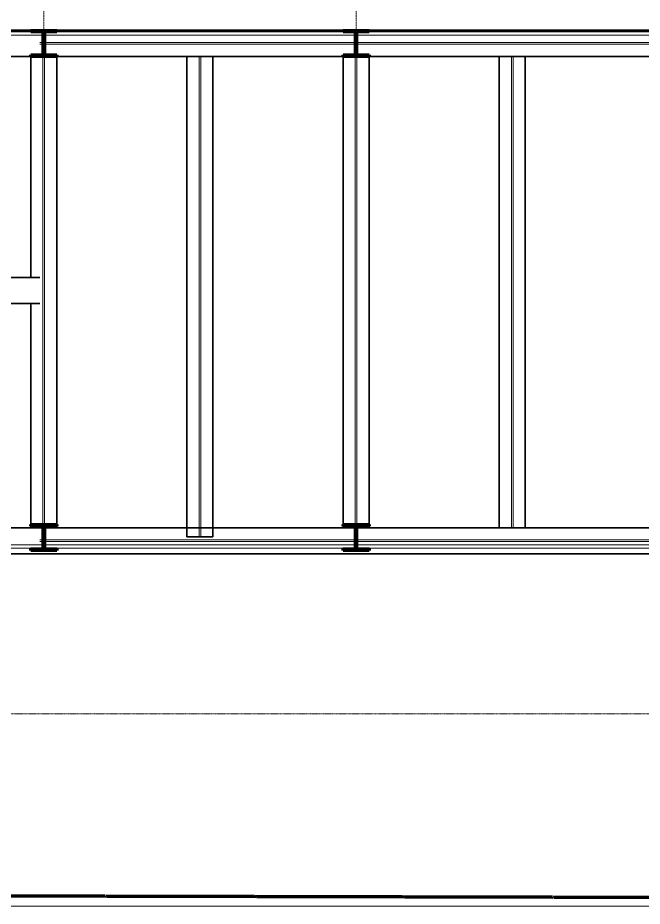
# Model space of a CAD drawing. Header units: millimetres. Extents: x -172 to 74841, y -20332 to 6639.
# Drawn here: x 43476 to 48275, y -17276 to -10442 of the extents above; entities that cross this region are included whole.
import ezdxf

# ---------------------------------------------------------------- set-up
doc = ezdxf.new("R2010")
doc.units = ezdxf.units.MM
for name, pattern in [('DPA_Grid _ Level 100', [10, 5.5, -1.6, 1.3, -1.6]), ('DPA_Hidden 100', [7.2, 4.7, -2.5]), ('DPA_Hidden 50', [3, 2, -1]), ('DPA_ROW', [32.5, 15, -2.5, 5, -2.5, 5, -2.5])]:
    doc.linetypes.add(name, pattern=pattern)
for name, color, linetype, lineweight in [('A-DETL', 1, 'Continuous', 70), ('A-GLAZ-CURT', 2, 'Continuous', 9), ('A-ROOF', 2, 'Continuous', 35), ('C-PROP-LINE', 10, 'DPA_ROW', 100), ('S-BEAM', 2, 'Continuous', 35), ('S-COLS', 6, 'Continuous', 70), ('S-COLS-E', 2, 'Continuous', 35), ('S-GRID', 251, 'Continuous', 9)]:
    doc.layers.add(name, color=color, linetype=linetype, lineweight=lineweight)

# ---------------------------------------------------------------- blocks, each defined once
blk = doc.blocks.new('H-Wide Flange-Column - H200x200x49_9-17791863-4214-01 ENLARGED ENTRANCE 4 GROUND LEVEL - REFLECTED CEILING PLAN')
at = {"layer": 'S-COLS-E', "lineweight": 9}
h = blk.add_hatch(dxfattribs=at)
h.set_pattern_fill('FP_7', color=256, style=0, pattern_type=2)
h.set_pattern_definition([(45, (892582.32, 10639.4), (-251.44717, 251.44717), []), (45, (892582.32, 11020.4), (-251.44717, 251.44717), [])])
h.paths.add_polyline_path([(-100, -100), (100, -100), (100, -88), (17, -88), (7.8, -84.2), (4, -75), (4, 75), (7.8, 84.2), (17, 88), (100, 88), (100, 100), (-100, 100), (-100, 88), (-17, 88), (-7.8, 84.2), (-4, 75), (-4, -75), (-7.8, -84.2), (-17, -88), (-100, -88)])
at = {"layer": 'S-COLS'}
for p, q in [((-100, 100), (100, 100)), ((-100, 88), (-100, 100)), ((-17, 88), (-100, 88)), ((-4, -75), (-4, 75)), ((4, 75), (4, -75)), ((100, 88), (17, 88)), ((100, 100), (100, 88)), ((-100, -100), (-100, -88)), ((-100, -88), (-17, -88)), ((100, -100), (-100, -100)), ((17, -88), (100, -88)), ((100, -88), (100, -100))]:
    blk.add_line(p, q, dxfattribs=at)
for centre, start, end in [((-17, 75), 360, 90), ((17, 75), 90, 180), ((-17, -75), 270, 0), ((17, -75), 180, 270)]:
    blk.add_arc(centre, 13, start, end, dxfattribs=at)
blk = doc.blocks.new('H-Wide Flange-Column - H200x200x49_9-17791864-4214-01 ENLARGED ENTRANCE 4 GROUND LEVEL - REFLECTED CEILING PLAN')
at = {"layer": 'S-COLS-E', "lineweight": 9}
h = blk.add_hatch(dxfattribs=at)
h.set_pattern_fill('FP_8', color=256, style=0, pattern_type=2)
h.set_pattern_definition([(45, (890182.32, 10639.4), (-251.44717, 251.44717), []), (45, (890182.32, 11020.4), (-251.44717, 251.44717), [])])
h.paths.add_polyline_path([(-100, -100), (100, -100), (100, -88), (17, -88), (7.8, -84.2), (4, -75), (4, 75), (7.8, 84.2), (17, 88), (100, 88), (100, 100), (-100, 100), (-100, 88), (-17, 88), (-7.8, 84.2), (-4, 75), (-4, -75), (-7.8, -84.2), (-17, -88), (-100, -88)])
at = {"layer": 'S-COLS'}
for p, q in [((-100, 100), (100, 100)), ((-100, 88), (-100, 100)), ((-17, 88), (-100, 88)), ((-4, -75), (-4, 75)), ((4, 75), (4, -75)), ((100, 88), (17, 88)), ((100, 100), (100, 88)), ((-100, -100), (-100, -88)), ((-100, -88), (-17, -88)), ((100, -100), (-100, -100)), ((17, -88), (100, -88)), ((100, -88), (100, -100))]:
    blk.add_line(p, q, dxfattribs=at)
for centre, start, end in [((-17, 75), 360, 90), ((17, 75), 90, 180), ((-17, -75), 270, 0), ((17, -75), 180, 270)]:
    blk.add_arc(centre, 13, start, end, dxfattribs=at)
blk = doc.blocks.new('H-Wide Flange-Column - H200x200x49_9-V2-4214-01 ENLARGED ENTRANCE 4 GROUND LEVEL - REFLECTED CEILING PLAN')
at = {"layer": 'S-COLS-E', "lineweight": 9}
h = blk.add_hatch(dxfattribs=at)
h.set_pattern_fill('FP_10', color=256, style=0, pattern_type=2)
h.set_pattern_definition([(45, (892582.32, 14439.4), (-251.44717, 251.44717), []), (45, (892582.32, 14820.4), (-251.44717, 251.44717), [])])
h.paths.add_polyline_path([(100, -100), (100, -88), (17, -88), (7.2, -82.8), (4, -75), (4, 75), (7.8, 84.2), (17, 88), (100, 88), (100, 100), (-100, 100), (-100, 88), (-17, 88), (-7.8, 84.2), (-4, 75), (-4, -75), (-7.8, -84.2), (-17, -88), (-100, -88), (-100, -100), (51.1, -100)])
at = {"layer": 'S-COLS'}
for p, q in [((-100, 100), (100, 100)), ((-100, 88), (-100, 100)), ((-17, 88), (-100, 88)), ((-4, -75), (-4, 75)), ((4, 75), (4, -75)), ((100, 88), (17, 88)), ((100, 100), (100, 88)), ((-100, -100), (-100, -88)), ((-100, -88), (-17, -88)), ((100, -100), (-100, -100)), ((17, -88), (100, -88)), ((100, -88), (100, -100))]:
    blk.add_line(p, q, dxfattribs=at)
for centre, start, end in [((-17, 75), 360, 90), ((17, 75), 90, 180), ((-17, -75), 270, 0), ((17, -75), 180, 270)]:
    blk.add_arc(centre, 13, start, end, dxfattribs=at)
blk = doc.blocks.new('H-Wide Flange-Column - H200x200x49_9-V3-4214-01 ENLARGED ENTRANCE 4 GROUND LEVEL - REFLECTED CEILING PLAN')
at = {"layer": 'S-COLS-E', "lineweight": 9}
h = blk.add_hatch(dxfattribs=at)
h.set_pattern_fill('FP_11', color=256, style=0, pattern_type=2)
h.set_pattern_definition([(45, (890182.32, 14439.4), (-251.44717, 251.44717), []), (45, (890182.32, 14820.4), (-251.44717, 251.44717), [])])
h.paths.add_polyline_path([(-100, -100), (100, -100), (100, -88), (17, -88), (7.2, -82.8), (4, -75), (4, 75), (7.8, 84.2), (17, 88), (100, 88), (100, 100), (-100, 100), (-100, 88), (-17, 88), (-7.8, 84.2), (-4, 75), (-4, -75), (-7.8, -84.2), (-17, -88), (-100, -88)])
at = {"layer": 'S-COLS'}
for p, q in [((-100, 100), (100, 100)), ((-100, 88), (-100, 100)), ((-17, 88), (-100, 88)), ((-4, -75), (-4, 75)), ((4, 75), (4, -75)), ((100, 88), (17, 88)), ((100, 100), (100, 88)), ((-100, -100), (-100, -88)), ((-100, -88), (-17, -88)), ((100, -100), (-100, -100)), ((17, -88), (100, -88)), ((100, -88), (100, -100))]:
    blk.add_line(p, q, dxfattribs=at)
for centre, start, end in [((-17, 75), 360, 90), ((17, 75), 90, 180), ((-17, -75), 270, 0), ((17, -75), 180, 270)]:
    blk.add_arc(centre, 13, start, end, dxfattribs=at)
blk = doc.blocks.new('H-Wide Flange Beams - H200x200x49_9-17888861-4214-01 ENLARGED ENTRANCE 4 GROUND LEVEL - REFLECTED CEILING PLAN')
at = {"layer": 'S-BEAM'}
for p, q in [((3277.4, 100), (-4294.1, 100)), ((-4294.1, 100), (3277.4, 100)), ((-4294.1, 100), (3277.4, 100)), ((-4294.1, 100), (3277.4, 100)), ((3277.4, 100), (3277.4, 82.7)), ((3277.4, 82.7), (3277.4, 100)), ((3277.4, 100), (3277.4, 82.7)), ((3277.4, 82.7), (3277.4, 100)), ((3277.4, -67.3), (3277.4, -100)), ((3277.4, -100), (3277.4, -67.3)), ((3277.4, -67.3), (3277.4, -100)), ((3277.4, -100), (3277.4, -67.3)), ((-4294.1, -100), (3277.4, -100)), ((-4294.1, -100), (3277.4, -100)), ((-4294.1, -100), (3277.4, -100)), ((-4294.1, -100), (3277.4, -100))]:
    blk.add_line(p, q, dxfattribs=at)
at = {"layer": 'S-BEAM', "linetype": 'DPA_Hidden 100', "lineweight": 9}
for p, q in [((-4226.5, 6.5), (-4252.8, 6.5)), ((-1826.5, 6.5), (-4218.5, 6.5)), ((573.5, 6.5), (-1818.5, 6.5)), ((600.3, 6.5), (581.5, 6.5)), ((-4226.5, -6.5), (-4252.8, -6.5)), ((-1826.5, -6.5), (-4218.5, -6.5)), ((573.5, -6.5), (-1818.5, -6.5)), ((600.3, -6.5), (581.5, -6.5))]:
    blk.add_line(p, q, dxfattribs=at)
blk = doc.blocks.new('H-Wide Flange Beams - H200x200x49_9-17888608-4214-01 ENLARGED ENTRANCE 4 GROUND LEVEL - REFLECTED CEILING PLAN')
at = {"layer": 'S-BEAM'}
for p, q in [((-4226.5, 100), (-4287.9, 100)), ((-4287.9, 100), (-4226.5, 100)), ((-4287.9, 100), (-4226.5, 100)), ((-4287.9, 100), (-4226.5, 100)), ((-3122.5, 100), (-4218.5, 100)), ((-4218.5, 100), (-3122.5, 100)), ((-4218.5, 100), (-3122.5, 100)), ((-4218.5, 100), (-1826.5, 100)), ((-1826.5, 100), (-2922.5, 100)), ((-2922.5, 100), (-1826.5, 100)), ((-2922.5, 100), (-1826.5, 100)), ((573.5, 100), (-1818.5, 100)), ((-1818.5, 100), (573.5, 100)), ((-1818.5, 100), (573.5, 100)), ((-1818.5, 100), (573.5, 100)), ((2413.5, 100), (581.5, 100)), ((581.5, 100), (2413.5, 100)), ((581.5, 100), (2413.5, 100)), ((581.5, 100), (2413.5, 100)), ((3277.5, 100), (2421.5, 100)), ((2421.5, 100), (3277.5, 100)), ((2421.5, 100), (3277.5, 100)), ((2421.5, 100), (3300.1, 100)), ((3300.1, 92.3), (3300.1, 100)), ((3300.1, -100), (3300.1, -58.1)), ((-4287.9, -100), (3300.1, -100)), ((-4287.9, -100), (3300.1, -100)), ((-4287.9, -100), (3300.1, -100)), ((-4287.9, -100), (3300.1, -100))]:
    blk.add_line(p, q, dxfattribs=at)
at = {"layer": 'S-BEAM', "linetype": 'DPA_Hidden 100', "lineweight": 9}
for p, q in [((-4226.5, 6.5), (-4252.8, 6.5)), ((-1826.5, 6.5), (-4218.5, 6.5)), ((573.5, 6.5), (-1818.5, 6.5)), ((-4226.5, -6.5), (-4252.8, -6.5)), ((-1826.5, -6.5), (-4218.5, -6.5)), ((573.5, -6.5), (-1818.5, -6.5))]:
    blk.add_line(p, q, dxfattribs=at)
blk = doc.blocks.new('System Panel - Glazed-17791762-4214-01 ENLARGED ENTRANCE 4 GROUND LEVEL - REFLECTED CEILING PLAN')
at = {"layer": 'A-GLAZ-CURT'}
for p, q in [((-3548, 0.5), (-3548, 12.5)), ((-3548, 12.5), (-1156, 12.5)), ((-1148, 12.5), (1244, 12.5)), ((1252, 12.5), (3063.5, 12.5)), ((3063.5, 12.5), (3063.5, -12.5)), ((-1169, -12.5), (-3535, -12.5)), ((1231, -12.5), (-1135, -12.5)), ((3063.5, -12.5), (1265, -12.5))]:
    blk.add_line(p, q, dxfattribs=at)
blk = doc.blocks.new('H-Wide Flange Beams - H200x200x49_9-17770502-4214-01 ENLARGED ENTRANCE 4 GROUND LEVEL - REFLECTED CEILING PLAN')
at = {"layer": 'S-BEAM'}
for p, q in [((-1196, 100), (-1196, 4)), ((-1196, 4), (-1196, 100)), ((-1196, 100), (-1196, 17)), ((-1196, 17), (-1196, 100)), ((2429, 100), (-1196, 100)), ((-1196, 100), (2429, 100)), ((-1196, 100), (2429, 100)), ((-1196, 100), (2429, 100)), ((2429, 100), (2429, 17)), ((2429, 17), (2429, 100)), ((2429, 100), (2429, -100)), ((2429, -100), (2429, 100)), ((-1196, 17), (-1196, 4.4)), ((-1196, 4.4), (-1196, 17)), ((2429, 17), (2429, 4.4)), ((2429, 4.4), (2429, 17)), ((-1196, -4), (-1196, -100)), ((-1196, -100), (-1196, -4)), ((-1196, -17), (-1196, -4.4)), ((-1196, -4.4), (-1196, -17)), ((-1196, -100), (-1196, -17)), ((-1196, -17), (-1196, -100)), ((2429, -17), (2429, -4.4)), ((2429, -4.4), (2429, -17)), ((2429, -100), (2429, -17)), ((2429, -17), (2429, -100)), ((-1196, -100), (2429, -100)), ((-1196, -100), (2429, -100)), ((-1196, -100), (2429, -100)), ((-1196, -100), (2429, -100))]:
    blk.add_line(p, q, dxfattribs=at)
at = {"layer": 'S-BEAM', "linetype": 'DPA_Hidden 100', "lineweight": 9}
for p, q in [((-1190, 6.5), (-1196, 6.5)), ((2429, 6.5), (-1171, 6.5)), ((-1190, -6.5), (-1196, -6.5)), ((2429, -6.5), (-1171, -6.5))]:
    blk.add_line(p, q, dxfattribs=at)
blk = doc.blocks.new('H-Wide Flange Beams - H200x200x49_9-V6-4214-01 ENLARGED ENTRANCE 4 GROUND LEVEL - REFLECTED CEILING PLAN')
at = {"layer": 'S-BEAM'}
for p, q in [((-1196, 100), (-1196, 4)), ((-1196, 100), (-1196, 17)), ((-1196, 17), (-1196, 100)), ((529, 100), (-1196, 100)), ((-1196, 100), (529, 100)), ((-1196, 100), (529, 100)), ((-1196, 4), (-1196, 93.4)), ((2429, 100), (729, 100)), ((729, 100), (2429, 100)), ((729, 100), (2429, 100)), ((2429, 100), (2429, 17)), ((2429, 17), (2429, 100)), ((2429, -100), (2429, 100)), ((2429, 93.4), (2429, -100)), ((-1196, 17), (-1196, 4.4)), ((-1196, 4.4), (-1196, 17)), ((2429, 17), (2429, 4.4)), ((2429, 4.4), (2429, 17)), ((-1196, -4), (-1196, -100)), ((-1196, -100), (-1196, -4)), ((-1196, -17), (-1196, -4.4)), ((-1196, -4.4), (-1196, -17)), ((-1196, -100), (-1196, -17)), ((-1196, -17), (-1196, -100)), ((2429, -17), (2429, -4.4)), ((2429, -4.4), (2429, -17)), ((2429, -100), (2429, -17)), ((2429, -17), (2429, -100)), ((-1196, -100), (2429, -100)), ((-1196, -100), (2429, -100)), ((-1196, -100), (2429, -100)), ((-1196, -100), (2429, -100))]:
    blk.add_line(p, q, dxfattribs=at)
at = {"layer": 'S-BEAM', "linetype": 'DPA_Hidden 100', "lineweight": 9}
for p, q in [((-1190, 6.5), (-1196, 6.5)), ((2429, 6.5), (-1171, 6.5)), ((-1190, -6.5), (-1196, -6.5)), ((2429, -6.5), (-1171, -6.5))]:
    blk.add_line(p, q, dxfattribs=at)
blk = doc.blocks.new('H-Wide Flange Beams - H200x200x49_9-V7-4214-01 ENLARGED ENTRANCE 4 GROUND LEVEL - REFLECTED CEILING PLAN')
at = {"layer": 'S-BEAM'}
for p, q in [((-1196, 100), (-1196, -100)), ((-1196, -100), (-1196, 100)), ((-1196, 100), (-1196, 17)), ((-1196, 17), (-1196, 100)), ((2429, 100), (-1196, 100)), ((-1196, 100), (2429, 100)), ((-1196, 100), (2429, 100)), ((-1196, 100), (2429, 100)), ((2429, 100), (2429, 17)), ((2429, 17), (2429, 100)), ((2429, 100), (2429, -100)), ((2429, -100), (2429, 100)), ((-1196, 17), (-1196, 4.4)), ((-1196, 4.4), (-1196, 17)), ((2429, 17), (2429, 4.4)), ((2429, 4.4), (2429, 17)), ((-1196, -10.5), (-1196, -4.4)), ((-1196, -4.4), (-1196, -10.5)), ((-1196, -17), (-1196, -10.8)), ((-1196, -10.8), (-1196, -17)), ((-1196, -100), (-1196, -17)), ((-1196, -17), (-1196, -100)), ((2429, -17), (2429, -4.4)), ((2429, -4.4), (2429, -17)), ((2429, -100), (2429, -17)), ((2429, -17), (2429, -100)), ((-1196, -100), (2429, -100)), ((-1196, -100), (2429, -100)), ((-1196, -100), (2429, -100)), ((-1196, -100), (2429, -100))]:
    blk.add_line(p, q, dxfattribs=at)
at = {"layer": 'S-BEAM', "linetype": 'DPA_Hidden 100', "lineweight": 9}
for p, q in [((2429, 6.5), (-1196, 6.5)), ((2429, -6.5), (-1196, -6.5))]:
    blk.add_line(p, q, dxfattribs=at)
blk = doc.blocks.new('H-Wide Flange Beams - H200x200x49_9-17770549-4214-01 ENLARGED ENTRANCE 4 GROUND LEVEL - REFLECTED CEILING PLAN')
at = {"layer": 'S-BEAM'}
for p, q in [((-1196, 100), (-1196, -100)), ((-1196, 100), (2500, 100)), ((2500, 100), (-1125, 100)), ((-1125, 100), (2500, 100)), ((-1125, 100), (2500, 100)), ((2500, 100), (2500, 17)), ((2500, 17), (2500, 100)), ((2500, 100), (2500, -100)), ((2500, -100), (2500, 100)), ((2500, 17), (2500, 4.4)), ((2500, 4.4), (2500, 17)), ((2500, -17), (2500, -4.4)), ((2500, -4.4), (2500, -17)), ((2500, -100), (2500, -17)), ((2500, -17), (2500, -100)), ((-1196, -100), (2500, -100)), ((-1125, -100), (2500, -100)), ((-1125, -100), (2500, -100)), ((-1125, -100), (2500, -100))]:
    blk.add_line(p, q, dxfattribs=at)
at = {"layer": 'S-BEAM', "linetype": 'DPA_Hidden 100', "lineweight": 9}
for p, q in [((2500, 6.5), (-1196, 6.5)), ((2500, -6.5), (-1196, -6.5))]:
    blk.add_line(p, q, dxfattribs=at)
blk = doc.blocks.new('H-Wide Flange Beams - H200x200x49_9-17768462-4214-01 ENLARGED ENTRANCE 4 GROUND LEVEL - REFLECTED CEILING PLAN')
at = {"layer": 'S-BEAM'}
for p, q in [((-895089.5, -10739.4), (-895089.5, -10539.4)), ((-895089.5, -10539.4), (-895082.7, -10539.4)), ((-895082.7, -10539.4), (-895082.7, -10622.4)), ((-895082.7, -10539.4), (-892649.9, -10539.4)), ((-894981.7, -10539.4), (-894974.8, -10539.4)), ((-894981.7, -10622.4), (-894981.7, -10539.4)), ((-894974.8, -10539.4), (-894974.8, -10739.4)), ((-894974.8, -10539.4), (-892542.1, -10539.4)), ((-895082.7, -10656.4), (-895082.7, -10739.4)), ((-895075.2, -10635.4), (-894989.2, -10635.4)), ((-894989.2, -10643.4), (-895075.2, -10643.4)), ((-894981.7, -10739.4), (-894981.7, -10656.4)), ((-895082.7, -10739.4), (-895089.5, -10739.4)), ((-895082.7, -10739.4), (-892649.9, -10739.4)), ((-894974.8, -10739.4), (-894981.7, -10739.4)), ((-894974.8, -10739.4), (-892542.1, -10739.4))]:
    blk.add_line(p, q, dxfattribs=at)
for centre, start_param, end_param in [((-895075.2, -10622.4), 1.570796, 3.141593), ((-895075.2, -10656.4), 0, 1.570796), ((-894989.2, -10622.4), 3.141593, 4.712389), ((-894989.2, -10656.4), 4.712389, 6.283185)]:
    blk.add_ellipse(centre, major_axis=(0, 13), ratio=0.573576, start_param=start_param, end_param=end_param, dxfattribs=at)
blk = doc.blocks.new('H-Wide Flange Beams - H200x200x49_9-V8-4214-01 ENLARGED ENTRANCE 4 GROUND LEVEL - REFLECTED CEILING PLAN')
at = {"layer": 'S-BEAM'}
for p, q in [((-895089.5, -12639.4), (-895089.5, -12439.4)), ((-895089.5, -12439.4), (-895082.7, -12439.4)), ((-895082.7, -12439.4), (-895082.7, -12522.4)), ((-895082.7, -12439.4), (-892682.3, -12439.4)), ((-894981.7, -12439.4), (-894974.8, -12439.4)), ((-894981.7, -12522.4), (-894981.7, -12439.4)), ((-894974.8, -12439.4), (-894974.8, -12639.4)), ((-894974.8, -12439.4), (-892612.6, -12439.4)), ((-895082.7, -12556.4), (-895082.7, -12639.4)), ((-895075.2, -12535.4), (-894989.2, -12535.4)), ((-894989.2, -12543.4), (-895075.2, -12543.4)), ((-894981.7, -12639.4), (-894981.7, -12556.4)), ((-895082.7, -12639.4), (-895089.5, -12639.4)), ((-895082.7, -12639.4), (-892682.3, -12639.4)), ((-894974.8, -12639.4), (-894981.7, -12639.4)), ((-894974.8, -12639.4), (-892612.6, -12639.4))]:
    blk.add_line(p, q, dxfattribs=at)
for centre, start_param, end_param in [((-895075.2, -12522.4), 1.570796, 3.141593), ((-895075.2, -12556.4), 0, 1.570796), ((-894989.2, -12522.4), 3.141593, 4.712389), ((-894989.2, -12556.4), 4.712389, 6.283185)]:
    blk.add_ellipse(centre, major_axis=(0, 13), ratio=0.573576, start_param=start_param, end_param=end_param, dxfattribs=at)
blk = doc.blocks.new('H-Wide Flange Beams - H200x200x49_9-V9-4214-01 ENLARGED ENTRANCE 4 GROUND LEVEL - REFLECTED CEILING PLAN')
at = {"layer": 'S-BEAM'}
for p, q in [((-895089.5, -14564.4), (-895089.5, -14364.4)), ((-895089.5, -14364.4), (-895082.7, -14364.4)), ((-895082.7, -14364.4), (-895082.7, -14447.4)), ((-895082.7, -14364.4), (-892649.9, -14364.4)), ((-894981.7, -14364.4), (-894974.8, -14364.4)), ((-894981.7, -14447.4), (-894981.7, -14364.4)), ((-894974.8, -14364.4), (-894974.8, -14564.4)), ((-894974.8, -14364.4), (-892586.3, -14364.4)), ((-892578.3, -14364.4), (-892542.1, -14364.4)), ((-895082.7, -14481.4), (-895082.7, -14564.4)), ((-895075.2, -14460.4), (-894989.2, -14460.4)), ((-894989.2, -14468.4), (-895075.2, -14468.4)), ((-894981.7, -14564.4), (-894981.7, -14481.4)), ((-895082.7, -14564.4), (-895089.5, -14564.4)), ((-895082.7, -14564.4), (-892649.9, -14564.4)), ((-894974.8, -14564.4), (-894981.7, -14564.4)), ((-894974.8, -14564.4), (-892542.1, -14564.4))]:
    blk.add_line(p, q, dxfattribs=at)
for centre, start_param, end_param in [((-895075.2, -14447.4), 1.570796, 3.141593), ((-895075.2, -14481.4), 0, 1.570796), ((-894989.2, -14447.4), 3.141593, 4.712389), ((-894989.2, -14481.4), 4.712389, 6.283185)]:
    blk.add_ellipse(centre, major_axis=(0, 13), ratio=0.573576, start_param=start_param, end_param=end_param, dxfattribs=at)
blk = doc.blocks.new('System Panel - Glazed-V10-4214-01 ENLARGED ENTRANCE 4 GROUND LEVEL - REFLECTED CEILING PLAN')
at = {"layer": 'A-GLAZ-CURT'}
for p, q in [((-3548, -12.5), (-3548, 4.7)), ((-3544.8, 12.5), (-1159.2, 12.5)), ((-1144.8, 12.5), (1240.8, 12.5)), ((1255.2, 12.5), (3063.5, 12.5)), ((3063.5, 12.5), (3063.5, -12.5)), ((-1156, -12.5), (-3548, -12.5)), ((1244, -12.5), (-1148, -12.5)), ((3063.5, -12.5), (1252, -12.5))]:
    blk.add_line(p, q, dxfattribs=at)
blk = doc.blocks.new('Family - ___-5116072-4214-01 ENLARGED ENTRANCE 4 GROUND LEVEL - REFLECTED CEILING PLAN')
at = {"layer": 'C-PROP-LINE'}
blk.add_line((-885325.7, -17215.1), (-921961, -17133.1), dxfattribs=at)

msp = doc.modelspace()

# ---------------------------------------------------------------- linework, layer by layer
at = {"layer": 'A-DETL', "color": 8, "linetype": 'DPA_Hidden 50', "lineweight": 9}
for p, q in [((43675.8, -10564.4), (43675.8, -7564.4)), ((46075.8, -10564.4), (46075.8, -7564.4))]:
    msp.add_line(p, q, dxfattribs=at)
at = {"layer": 'A-DETL', "linetype": 'DPA_Hidden 100', "lineweight": 9}
msp.add_line((20620.7, -17276.1), (68477.6, -17276.1), dxfattribs=at)
at = {"layer": 'A-ROOF'}
for p, q in [((43611.3, -10538.4), (41511.6, -10538.4)), ((51375.8, -10538.4), (43618.5, -10538.4)), ((43618.5, -10538.4), (51375.8, -10538.4)), ((41511.6, -14564.4), (43611.3, -14564.4)), ((43618.5, -14564.4), (51375.8, -14564.4)), ((51375.8, -14564.4), (43618.5, -14564.4))]:
    msp.add_line(p, q, dxfattribs=at)
at = {"layer": 'S-GRID', "linetype": 'DPA_Grid _ Level 100'}
msp.add_line((74767.8, -15796), (11112.7, -15796), dxfattribs=at)

# ---------------------------------------------------------------- block references
at = {"layer": 'A-GLAZ-CURT', "rotation": 180}
for name, p in [('System Panel - Glazed-17791762-4214-01 ENLARGED ENTRANCE 4 GROUND LEVEL - REFLECTED CEILING PLAN', (44923.8, -10563.9)), ('System Panel - Glazed-V10-4214-01 ENLARGED ENTRANCE 4 GROUND LEVEL - REFLECTED CEILING PLAN', (44923.8, -14509.7))]:
    msp.add_blockref(name, p, dxfattribs=at)
at = {"layer": 'C-PROP-LINE'}
msp.add_blockref('Family - ___-5116072-4214-01 ENLARGED ENTRANCE 4 GROUND LEVEL - REFLECTED CEILING PLAN', (936258.1, 0), dxfattribs=at)
at = {"layer": 'S-BEAM'}
for name, p in [('H-Wide Flange Beams - H200x200x49_9-17768462-4214-01 ENLARGED ENTRANCE 4 GROUND LEVEL - REFLECTED CEILING PLAN', (936258.1, 0)), ('H-Wide Flange Beams - H200x200x49_9-17888861-4214-01 ENLARGED ENTRANCE 4 GROUND LEVEL - REFLECTED CEILING PLAN', (47898.2, -10639.4)), ('H-Wide Flange Beams - H200x200x49_9-V8-4214-01 ENLARGED ENTRANCE 4 GROUND LEVEL - REFLECTED CEILING PLAN', (936258.1, 0)), ('H-Wide Flange Beams - H200x200x49_9-V9-4214-01 ENLARGED ENTRANCE 4 GROUND LEVEL - REFLECTED CEILING PLAN', (936258.1, 0)), ('H-Wide Flange Beams - H200x200x49_9-17888608-4214-01 ENLARGED ENTRANCE 4 GROUND LEVEL - REFLECTED CEILING PLAN', (47898.2, -14464.4))]:
    msp.add_blockref(name, p, dxfattribs=at)
at = {"layer": 'S-BEAM', "rotation": 90.00000000000037}
for name, p in [('H-Wide Flange Beams - H200x200x49_9-V6-4214-01 ENLARGED ENTRANCE 4 GROUND LEVEL - REFLECTED CEILING PLAN', (43675.8, -13168.4)), ('H-Wide Flange Beams - H200x200x49_9-17770549-4214-01 ENLARGED ENTRANCE 4 GROUND LEVEL - REFLECTED CEILING PLAN', (44875.8, -13239.4)), ('H-Wide Flange Beams - H200x200x49_9-17770502-4214-01 ENLARGED ENTRANCE 4 GROUND LEVEL - REFLECTED CEILING PLAN', (46075.8, -13168.4)), ('H-Wide Flange Beams - H200x200x49_9-V7-4214-01 ENLARGED ENTRANCE 4 GROUND LEVEL - REFLECTED CEILING PLAN', (47275.8, -13168.4))]:
    msp.add_blockref(name, p, dxfattribs=at)
at = {"layer": 'S-COLS-E'}
for name, p in [('H-Wide Flange-Column - H200x200x49_9-17791863-4214-01 ENLARGED ENTRANCE 4 GROUND LEVEL - REFLECTED CEILING PLAN', (43675.8, -10639.4)), ('H-Wide Flange-Column - H200x200x49_9-17791864-4214-01 ENLARGED ENTRANCE 4 GROUND LEVEL - REFLECTED CEILING PLAN', (46075.8, -10639.4)), ('H-Wide Flange-Column - H200x200x49_9-V2-4214-01 ENLARGED ENTRANCE 4 GROUND LEVEL - REFLECTED CEILING PLAN', (43675.8, -14439.4)), ('H-Wide Flange-Column - H200x200x49_9-V3-4214-01 ENLARGED ENTRANCE 4 GROUND LEVEL - REFLECTED CEILING PLAN', (46075.8, -14439.4))]:
    msp.add_blockref(name, p, dxfattribs=at)

doc.saveas('drawing.dxf')
